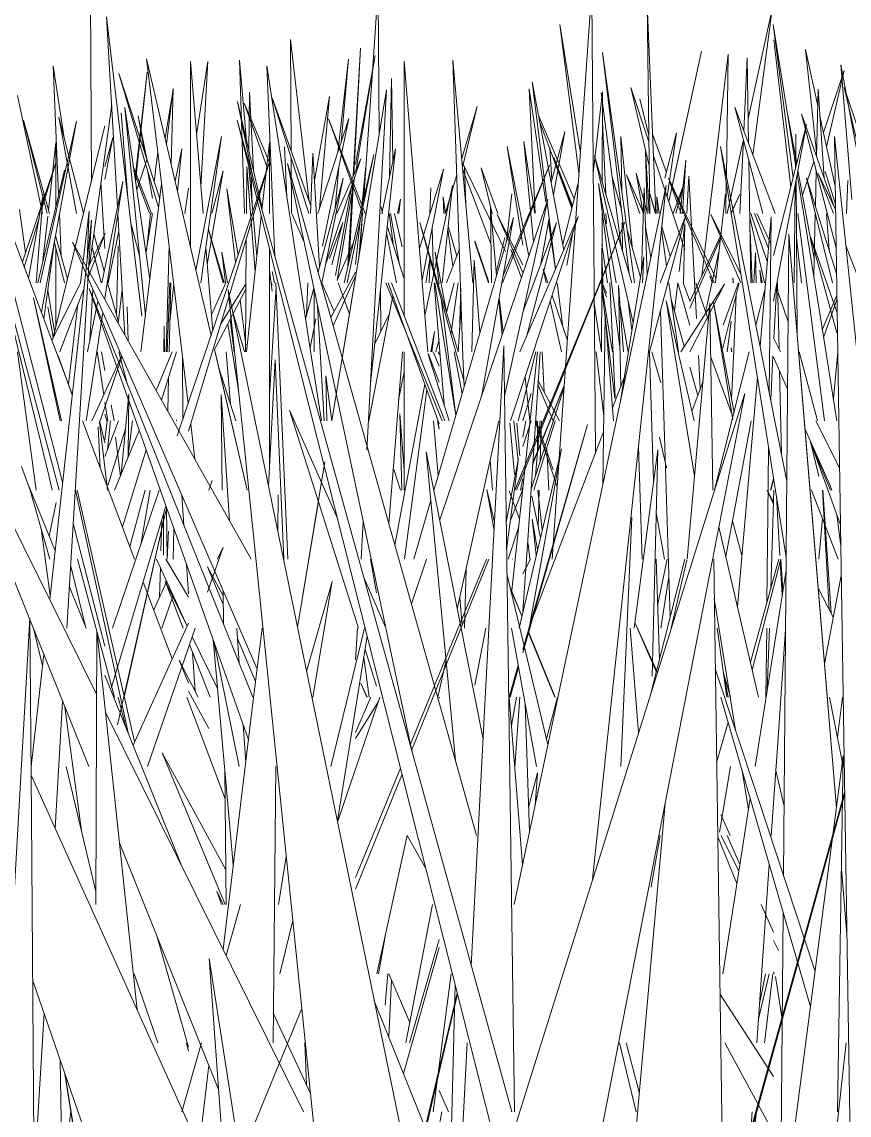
# Model space of a CAD drawing. Header units: millimetres. Extents: x -9575 to 27274, y -4387 to 11354.
# Drawn here: x -5152.01 to -5118.96, y 3071.93 to 3115.59 of the extents above; entities that cross this region are included whole.
import ezdxf

# ---------------------------------------------------------------- set-up
doc = ezdxf.new("R2010")
doc.units = ezdxf.units.MM
doc.layers.add('G-IMPT', color=8, linetype='Continuous', lineweight=9)

# ---------------------------------------------------------------- blocks, each defined once
blk = doc.blocks.new('Grass Array - 25_dwg-V16-North')
at = {"layer": 'G-IMPT'}
for p, q in [((-5149.27, 3116.683), (-5149.234, 3109.226)), ((-5126.928, 3107.931), (-5127.029, 3116.314)), ((-5126.681, 3107.931), (-5127.029, 3116.314)), ((-5147.221, 3103.834), (-5148.623, 3115.791)), ((-5148.189, 3108.19), (-5148.623, 3115.791)), ((-5141.253, 3110.426), (-5141.281, 3114.884)), ((-5140.537, 3108.422), (-5141.281, 3114.884)), ((-5138.773, 3109.441), (-5138.479, 3114.546)), ((-5138.752, 3109.489), (-5138.479, 3114.546)), ((-5138.675, 3109.908), (-5137.891, 3114.247)), ((-5138.66, 3109.7), (-5137.891, 3114.247)), ((-5128.813, 3114.365), (-5127.751, 3105.53)), ((-5128.813, 3114.365), (-5127.532, 3105.172)), ((-5123.171, 3111.238), (-5123.037, 3114.151)), ((-5122.979, 3110.734), (-5123.037, 3114.151)), ((-5146.503, 3108.524), (-5148.134, 3113.534)), ((-5146.545, 3108.179), (-5148.134, 3113.534)), ((-5147.49, 3109.357), (-5147.005, 3113.585)), ((-5147.467, 3109.196), (-5147.005, 3113.585)), ((-5130.358, 3106.477), (-5131.625, 3113.194)), ((-5130.687, 3105.714), (-5131.625, 3113.194)), ((-5131.498, 3107.931), (-5131.743, 3112.917)), ((-5131.083, 3108.387), (-5131.743, 3112.917)), ((-5129.187, 3109.547), (-5128.809, 3112.795)), ((-5128.072, 3106.629), (-5128.869, 3112.756)), ((-5128.824, 3109.197), (-5128.809, 3112.795)), ((-5120.199, 3112.905), (-5120.262, 3110.205)), ((-5120.199, 3112.905), (-5119.955, 3109.335)), ((-5119.955, 3109.335), (-5120.199, 3112.905)), ((-5142.409, 3108.153), (-5143.4, 3112.411)), ((-5142.781, 3109.382), (-5143.4, 3112.411)), ((-5143.135, 3112.346), (-5142.227, 3109.815)), ((-5143.135, 3112.346), (-5142.059, 3109.859)), ((-5140.471, 3108.238), (-5142.013, 3112.553)), ((-5140.539, 3107.931), (-5142.013, 3112.553)), ((-5140.323, 3109.254), (-5139.717, 3112.613)), ((-5140.116, 3108.143), (-5139.717, 3112.613)), ((-5149.314, 3105.876), (-5148.422, 3112.279)), ((-5147.077, 3103.849), (-5147.901, 3112.172)), ((-5146.899, 3105.299), (-5147.901, 3112.172)), ((-5122.408, 3107.931), (-5123.533, 3112.187)), ((-5121.911, 3107.931), (-5123.533, 3112.187)), ((-5150.778, 3102.927), (-5148.692, 3111.438)), ((-5149.546, 3107.951), (-5150.528, 3111.79)), ((-5149.828, 3107.931), (-5150.528, 3111.79)), ((-5140.185, 3107.931), (-5138.947, 3111.732)), ((-5139.994, 3106.634), (-5138.947, 3111.732)), ((-5128.68, 3108.707), (-5128.814, 3111.582)), ((-5145.054, 3105.66), (-5144.029, 3111.019)), ((-5144.861, 3105.172), (-5144.029, 3111.019)), ((-5130.867, 3109.178), (-5130.314, 3111.207)), ((-5130.773, 3108.68), (-5130.314, 3111.207)), ((-5130.834, 3109.299), (-5130.922, 3110.564)), ((-5123.322, 3107.931), (-5123.187, 3110.88)), ((-5141.238, 3107.96), (-5141.251, 3110.163)), ((-5139.133, 3105.172), (-5137.955, 3110.295)), ((-5139.02, 3105.172), (-5137.955, 3110.295)), ((-5151.373, 3105.172), (-5150.311, 3109.674)), ((-5143.04, 3107.931), (-5143.029, 3109.821)), ((-5142.687, 3105.602), (-5143.029, 3109.821)), ((-5136.126, 3106.545), (-5135.162, 3109.707)), ((-5136.023, 3105.284), (-5135.162, 3109.707)), ((-5132.81, 3105.172), (-5130.927, 3109.868)), ((-5132.78, 3105.459), (-5130.927, 3109.868)), ((-5122.884, 3105.172), (-5122.967, 3110.048)), ((-5139.409, 3105.268), (-5138.705, 3109.434)), ((-5138.94, 3106.011), (-5138.764, 3109.255)), ((-5128.057, 3108.078), (-5128.433, 3109.403)), ((-5127.185, 3107.931), (-5127.465, 3109.55)), ((-5127.017, 3107.931), (-5127.465, 3109.55)), ((-5124.348, 3105.172), (-5126.173, 3109.342)), ((-5124.283, 3105.353), (-5126.173, 3109.342)), ((-5125.45, 3107.931), (-5125.37, 3109.425)), ((-5125.06, 3103.75), (-5125.37, 3109.425)), ((-5119.464, 3105.528), (-5120.666, 3109.368)), ((-5120.666, 3109.368), (-5119.62, 3105.172)), ((-5120.275, 3109.637), (-5120.308, 3108.226)), ((-5139.479, 3105.463), (-5138.828, 3109.065)), ((-5138.981, 3105.833), (-5138.787, 3109.186)), ((-5126.684, 3107.931), (-5126.96, 3108.853)), ((-5126.693, 3107.931), (-5126.96, 3108.853)), ((-5123.689, 3107.931), (-5123.327, 3108.71)), ((-5123.668, 3107.931), (-5123.327, 3108.71)), ((-5147.897, 3103.084), (-5148.173, 3107.923)), ((-5141.225, 3107.931), (-5140.734, 3106.796)), ((-5128.851, 3102.413), (-5128.829, 3107.931)), ((-5120.315, 3107.931), (-5120.373, 3105.42)), ((-5119.859, 3107.931), (-5119.759, 3106.472)), ((-5119.759, 3106.472), (-5119.859, 3107.931)), ((-5147.314, 3106.245), (-5147.656, 3107.546)), ((-5131.274, 3105.924), (-5130.942, 3107.749)), ((-5130.692, 3105.703), (-5130.969, 3107.604)), ((-5125.519, 3107.529), (-5125.752, 3105.618)), ((-5125.519, 3107.529), (-5125.572, 3105.172)), ((-5127.298, 3105.401), (-5127.821, 3107.247)), ((-5126.883, 3106.18), (-5127.094, 3107.403)), ((-5125.321, 3104.417), (-5124.089, 3107.069)), ((-5122.92, 3107.262), (-5122.828, 3105.172)), ((-5151.132, 3103.726), (-5150.69, 3106.926)), ((-5148.836, 3105.172), (-5149.209, 3106.63)), ((-5143.07, 3102.413), (-5143.045, 3106.911)), ((-5133.356, 3105.198), (-5133.919, 3106.842)), ((-5133.366, 3105.172), (-5133.913, 3106.797)), ((-5125.321, 3104.153), (-5124.105, 3106.933)), ((-5119.439, 3103.97), (-5120.486, 3106.982)), ((-5119.448, 3103.172), (-5120.486, 3106.982)), ((-5122.774, 3105.172), (-5122.697, 3106.372)), ((-5122.671, 3105.172), (-5122.697, 3106.372)), ((-5141.921, 3105.172), (-5142.013, 3105.625)), ((-5139.669, 3103.791), (-5138.675, 3105.592)), ((-5139.574, 3103.455), (-5138.675, 3105.441)), ((-5150.706, 3103.22), (-5150.974, 3104.867)), ((-5149.298, 3102.862), (-5149.173, 3104.901)), ((-5148.158, 3103.545), (-5148.001, 3104.908)), ((-5146.098, 3103.621), (-5145.943, 3105.123)), ((-5144.318, 3102.512), (-5143.057, 3104.912)), ((-5144.06, 3103.538), (-5143.055, 3105.144)), ((-5140.028, 3105.164), (-5139.538, 3104.029)), ((-5138.925, 3103.914), (-5139.375, 3105.172)), ((-5134.579, 3105.172), (-5134.872, 3103.087)), ((-5134.872, 3103.087), (-5134.579, 3105.172)), ((-5134.479, 3104.94), (-5134.526, 3103.165)), ((-5130.397, 3103.397), (-5130.619, 3105.172)), ((-5128.841, 3104.902), (-5128.326, 3100.545)), ((-5128.303, 3100.59), (-5128.516, 3105.172)), ((-5125.806, 3105.172), (-5125.943, 3104.047)), ((-5124.01, 3102.558), (-5123.349, 3105.172)), ((-5123.994, 3103.476), (-5123.383, 3105.172)), ((-5121.968, 3102.945), (-5121.855, 3105.123)), ((-5121.759, 3102.534), (-5121.816, 3105.172)), ((-5138.146, 3099.654), (-5137.193, 3104.652)), ((-5132.941, 3104.562), (-5132.782, 3103.215)), ((-5125.549, 3102.622), (-5126.073, 3104.516)), ((-5123.573, 3102.461), (-5123.471, 3104.692)), ((-5120.031, 3103.293), (-5119.45, 3104.657)), ((-5119.982, 3102.986), (-5119.448, 3104.496)), ((-5150.761, 3102.996), (-5150.967, 3104.209)), ((-5134.578, 3102.413), (-5134.454, 3104.195)), ((-5128.855, 3102.413), (-5129.144, 3104.35)), ((-5127.638, 3103.284), (-5127.786, 3104.422)), ((-5137.329, 3103.938), (-5137.91, 3102.731)), ((-5148.692, 3101.668), (-5148.827, 3102.413)), ((-5147.806, 3101.142), (-5148.131, 3102.413)), ((-5137.102, 3098.668), (-5136.803, 3102.413)), ((-5135.781, 3102.348), (-5135.335, 3101.199)), ((-5135.574, 3102.413), (-5135.335, 3101.846)), ((-5131.147, 3100.807), (-5131.226, 3102.413)), ((-5128.766, 3099.848), (-5129.067, 3102.413)), ((-5124.907, 3100.945), (-5124.979, 3102.266)), ((-5123.648, 3102.413), (-5123.677, 3102.575)), ((-5123.662, 3102.413), (-5123.677, 3102.575)), ((-5123.573, 3102.461), (-5123.66, 3100.552)), ((-5122.094, 3100.497), (-5122.004, 3102.253)), ((-5120.475, 3100.615), (-5120.95, 3102.413)), ((-5119.416, 3102.413), (-5119.588, 3100.54)), ((-5145.574, 3099.73), (-5145.59, 3102.205)), ((-5136.958, 3100.477), (-5136.737, 3101.612)), ((-5125.008, 3100.665), (-5125.321, 3101.798)), ((-5121.667, 3098.342), (-5121.739, 3101.653)), ((-5130.785, 3099.654), (-5131.394, 3101.103)), ((-5130.53, 3099.654), (-5131.384, 3101.249)), ((-5125.238, 3100.025), (-5124.798, 3101.245)), ((-5120.475, 3100.615), (-5120.221, 3099.654)), ((-5148.444, 3100.303), (-5148.326, 3099.654)), ((-5148.692, 3098.24), (-5148.143, 3099.654)), ((-5148.692, 3098.894), (-5148.604, 3099.654)), ((-5148.471, 3099.654), (-5148.593, 3098.494)), ((-5136.906, 3099.932), (-5136.834, 3096.895)), ((-5136.906, 3099.932), (-5136.736, 3097.682)), ((-5132.362, 3099.654), (-5132.176, 3098.069)), ((-5131.997, 3098.627), (-5131.669, 3099.654)), ((-5130.79, 3097.704), (-5131.458, 3099.654)), ((-5131.264, 3099.297), (-5131.253, 3099.654)), ((-5148.581, 3097.08), (-5147.866, 3099.336)), ((-5132.114, 3098.261), (-5132.235, 3099.563)), ((-5130.639, 3097.061), (-5131.493, 3099.601)), ((-5131.264, 3099.297), (-5131.301, 3098.06)), ((-5148.272, 3099.007), (-5148.076, 3097.452)), ((-5120.167, 3097.446), (-5120.518, 3098.878)), ((-5137.102, 3098.668), (-5137.35, 3095.558)), ((-5130.955, 3096.895), (-5131.038, 3098.582)), ((-5132.089, 3096.895), (-5131.997, 3097.345)), ((-5131.294, 3094.989), (-5131.636, 3096.649)), ((-5131.337, 3096.895), (-5131.381, 3095.413)), ((-5120.177, 3094.136), (-5120.028, 3095.762)), ((-5123.241, 3094.276), (-5123.624, 3095.663)), ((-5131.712, 3094.136), (-5131.785, 3094.755)), ((-5131.997, 3093.546), (-5131.688, 3094.136))]:
    blk.add_line(p, q, dxfattribs=at)
blk = doc.blocks.new('Grass Array - 25_dwg-V19-North')
at = {"layer": 'G-IMPT'}
for p, q in [((-5138.773, 3109.441), (-5138.479, 3114.546)), ((-5138.752, 3109.489), (-5138.479, 3114.546)), ((-5138.952, 3106.328), (-5138.86, 3107.931)), ((-5138.918, 3106.406), (-5138.836, 3107.931)), ((-5133.356, 3105.198), (-5133.919, 3106.842)), ((-5133.366, 3105.172), (-5133.913, 3106.797))]:
    blk.add_line(p, q, dxfattribs=at)
blk = doc.blocks.new('Grass Array - Grass Array-440235-North')
for name in ['Grass Array - 25_dwg-V16-North', 'Grass Array - 25_dwg-V19-North']:
    blk.add_blockref(name, (0, 0))
blk = doc.blocks.new('Grass Array - 25_dwg-V21-North')
at = {"layer": 'G-IMPT'}
for p, q in [((-5139.386, 3110.386), (-5138.966, 3114.101)), ((-5139.259, 3110.774), (-5138.966, 3114.101)), ((-5126.169, 3108.417), (-5124.856, 3114.423)), ((-5126.167, 3108.411), (-5124.856, 3114.423)), ((-5123.797, 3114.294), (-5124.843, 3105.446)), ((-5124.843, 3105.446), (-5123.797, 3114.294)), ((-5123.797, 3114.294), (-5123.866, 3109.446)), ((-5144.586, 3114.01), (-5145.029, 3111.082)), ((-5144.858, 3109.007), (-5144.586, 3114.01)), ((-5119.985, 3111.178), (-5119.158, 3113.654)), ((-5119.861, 3110.603), (-5119.158, 3113.654)), ((-5119.289, 3113.874), (-5118.856, 3108.493)), ((-5119.289, 3113.874), (-5118.344, 3108.829)), ((-5118.344, 3108.829), (-5119.289, 3113.874)), ((-5137.322, 3109.412), (-5137.239, 3113.324)), ((-5137.188, 3110.048), (-5137.239, 3113.324)), ((-5142.922, 3112.781), (-5142.945, 3110.456)), ((-5142.922, 3112.781), (-5142.761, 3109.666)), ((-5152.182, 3112.656), (-5151.182, 3107.931)), ((-5126.966, 3111.052), (-5127.322, 3112.52)), ((-5148.048, 3111.951), (-5147.777, 3108.577)), ((-5134.439, 3110.139), (-5133.82, 3112.205)), ((-5134.408, 3109.794), (-5133.82, 3112.205)), ((-5147.019, 3110.108), (-5147.359, 3111.84)), ((-5147.112, 3110.394), (-5147.359, 3111.84)), ((-5129.944, 3108.517), (-5131.372, 3111.849)), ((-5130.038, 3108.145), (-5131.328, 3111.62)), ((-5126.262, 3109.569), (-5126.813, 3111.103)), ((-5126.32, 3109.342), (-5125.857, 3111.155)), ((-5126.232, 3108.606), (-5125.857, 3111.155)), ((-5148.692, 3109.813), (-5148.375, 3110.97)), ((-5148.692, 3109.291), (-5148.375, 3110.97)), ((-5131.953, 3110.812), (-5131.568, 3106.812)), ((-5131.953, 3110.812), (-5131.523, 3107.931)), ((-5146.722, 3109.196), (-5146.583, 3110.408)), ((-5130.019, 3108.219), (-5130.755, 3110.168)), ((-5130.012, 3108.248), (-5130.755, 3110.168)), ((-5127.095, 3110.455), (-5127.023, 3107.95)), ((-5127.095, 3110.455), (-5126.953, 3107.931)), ((-5146.796, 3108.548), (-5146.988, 3109.672)), ((-5139.49, 3108.147), (-5139.345, 3109.794)), ((-5138.434, 3108.212), (-5138.265, 3109.824)), ((-5132.693, 3106.418), (-5134.425, 3109.986)), ((-5133.269, 3106.725), (-5134.399, 3109.689)), ((-5133.219, 3107.931), (-5133.658, 3109.756)), ((-5132.992, 3107.931), (-5133.658, 3109.756)), ((-5125.712, 3107.931), (-5125.482, 3110.066)), ((-5125.615, 3107.931), (-5125.482, 3110.066)), ((-5120.823, 3108.674), (-5120.374, 3110.017)), ((-5144.604, 3105.905), (-5143.964, 3109.644)), ((-5144.418, 3107.931), (-5143.964, 3109.644)), ((-5135.101, 3107.931), (-5134.634, 3109.488)), ((-5127.324, 3107.931), (-5127.86, 3109.475)), ((-5127.195, 3107.988), (-5127.86, 3109.475)), ((-5145.351, 3108.95), (-5145.506, 3107.931)), ((-5143.827, 3108.916), (-5143.469, 3105.98)), ((-5143.827, 3108.916), (-5143.371, 3106.269)), ((-5143.371, 3106.269), (-5143.827, 3108.916)), ((-5125.673, 3107.931), (-5126.14, 3109.232)), ((-5125.994, 3107.931), (-5125.549, 3109.15)), ((-5125.89, 3107.931), (-5125.549, 3109.15)), ((-5123.869, 3109.189), (-5123.887, 3107.931)), ((-5136.889, 3108.514), (-5137.004, 3107.931)), ((-5136.889, 3108.514), (-5136.944, 3107.931)), ((-5151.868, 3106.37), (-5152.101, 3108.1)), ((-5147.036, 3106.448), (-5146.866, 3107.931)), ((-5138.551, 3106.177), (-5138.397, 3107.931)), ((-5128.659, 3107.544), (-5128.686, 3107.931)), ((-5122.184, 3106.541), (-5122.747, 3107.931)), ((-5122.09, 3106.729), (-5122.648, 3107.931)), ((-5119.143, 3107.931), (-5119.147, 3107.941)), ((-5119.142, 3107.931), (-5119.147, 3107.941)), ((-5138.675, 3105.901), (-5138.48, 3107.771)), ((-5148.163, 3106.647), (-5148.223, 3103.875)), ((-5148.223, 3103.875), (-5148.163, 3106.647)), ((-5128.619, 3105.172), (-5128.834, 3106.696)), ((-5132.055, 3105.367), (-5132.471, 3106.506)), ((-5128.796, 3105.172), (-5128.835, 3106.396)), ((-5142.013, 3104.838), (-5142.12, 3105.667)), ((-5122.476, 3105.172), (-5122.53, 3105.67)), ((-5122.436, 3105.172), (-5122.53, 3105.67)), ((-5144.438, 3103.886), (-5143.862, 3105.172)), ((-5142.033, 3105.172), (-5142.013, 3105.056)), ((-5128.659, 3104.616), (-5128.869, 3105.172)), ((-5128.659, 3104.753), (-5128.821, 3105.172)), ((-5143.286, 3104.476), (-5143.069, 3102.698)), ((-5131.412, 3098.441), (-5131.41, 3099.644))]:
    blk.add_line(p, q, dxfattribs=at)
blk = doc.blocks.new('Grass Array - 25_dwg-V23-North')
at = {"layer": 'G-IMPT'}
for p in [(-5126.048, 3108.974), (-5126.046, 3108.968)]:
    blk.add_line(p, (-5124.856, 3114.423), dxfattribs=at)
blk = doc.blocks.new('Grass Array - Grass Array-V24-North')
for name in ['Grass Array - 25_dwg-V21-North', 'Grass Array - 25_dwg-V23-North']:
    blk.add_blockref(name, (0, 0))
blk = doc.blocks.new('Grass Array - 25_dwg-V30-North')
at = {"layer": 'G-IMPT'}
for p, q in [((-5128.919, 3105.172), (-5128.659, 3105.805)), ((-5128.902, 3105.172), (-5128.659, 3105.773)), ((-5131.185, 3099.654), (-5130.306, 3101.794)), ((-5131.129, 3099.654), (-5130.297, 3101.716))]:
    blk.add_line(p, q, dxfattribs=at)
blk = doc.blocks.new('Grass Array - 25_dwg-V34-North')
at = {"layer": 'G-IMPT'}
for p, q in [((-5128.919, 3105.172), (-5128.659, 3105.805)), ((-5128.902, 3105.172), (-5128.659, 3105.773)), ((-5136.737, 3103.378), (-5137.469, 3105.172)), ((-5136.737, 3103.383), (-5137.468, 3105.172)), ((-5131.185, 3099.654), (-5130.306, 3101.794)), ((-5131.129, 3099.654), (-5130.297, 3101.716)), ((-5131.604, 3097.907), (-5130.342, 3101.06)), ((-5131.599, 3097.981), (-5130.341, 3101.072)), ((-5136.88, 3096.895), (-5137.146, 3097.713)), ((-5136.878, 3096.895), (-5137.146, 3097.713)), ((-5132.319, 3096.895), (-5131.997, 3097.678)), ((-5132.126, 3097.185), (-5131.997, 3097.504)), ((-5132.041, 3096.895), (-5131.997, 3097.004))]:
    blk.add_line(p, q, dxfattribs=at)
blk = doc.blocks.new('Grass Array - 25_dwg-V37-North')
at = {"layer": 'G-IMPT'}
for p, q in [((-5128.919, 3105.172), (-5128.659, 3105.805)), ((-5128.902, 3105.172), (-5128.659, 3105.773)), ((-5136.737, 3103.378), (-5137.469, 3105.172)), ((-5136.737, 3103.383), (-5137.468, 3105.172)), ((-5131.185, 3099.654), (-5130.306, 3101.794)), ((-5131.129, 3099.654), (-5130.297, 3101.716)), ((-5131.604, 3097.907), (-5130.342, 3101.06)), ((-5131.599, 3097.981), (-5130.341, 3101.072)), ((-5136.88, 3096.895), (-5137.146, 3097.713)), ((-5136.878, 3096.895), (-5137.146, 3097.713)), ((-5132.319, 3096.895), (-5131.997, 3097.678)), ((-5132.126, 3097.185), (-5131.997, 3097.504)), ((-5122.108, 3096.895), (-5121.983, 3097.355)), ((-5122.09, 3096.895), (-5121.983, 3097.299)), ((-5132.041, 3096.895), (-5131.997, 3097.004))]:
    blk.add_line(p, q, dxfattribs=at)
blk = doc.blocks.new('Grass Array - Grass Array-440908-North')
for name in ['Grass Array - 25_dwg-V34-North', 'Grass Array - 25_dwg-V37-North', 'Grass Array - 25_dwg-V37-North', 'Grass Array - 25_dwg-V30-North']:
    blk.add_blockref(name, (0, 0))
blk = doc.blocks.new('Grass Array - 25_dwg-V46-North')
at = {"layer": 'G-IMPT'}
for p, q in [((-5138.352, 3108.566), (-5137.778, 3116.865)), ((-5137.73, 3111.134), (-5137.778, 3116.865)), ((-5122.996, 3111.721), (-5122.033, 3116.099)), ((-5122.801, 3110.268), (-5122.033, 3116.099)), ((-5130.523, 3115.485), (-5129.754, 3109.556)), ((-5130.523, 3115.485), (-5129.698, 3110.36)), ((-5121.294, 3108.992), (-5121.963, 3114.87)), ((-5120.258, 3110.389), (-5120.701, 3114.484)), ((-5120.215, 3112.238), (-5120.701, 3114.484)), ((-5143.031, 3110.826), (-5143.32, 3114.054)), ((-5143.111, 3107.931), (-5143.32, 3114.054)), ((-5150.54, 3108.703), (-5150.759, 3113.837)), ((-5150.317, 3110.965), (-5150.759, 3113.837)), ((-5145.27, 3114.024), (-5144.77, 3107.931)), ((-5145.27, 3114.024), (-5145.268, 3106.576)), ((-5145.971, 3112.881), (-5146.291, 3110.948)), ((-5146.291, 3110.948), (-5145.971, 3112.881)), ((-5126.951, 3109.845), (-5127.687, 3112.967)), ((-5126.963, 3110.795), (-5127.687, 3112.967)), ((-5121.056, 3109.939), (-5121.41, 3111.865)), ((-5150.909, 3107.931), (-5151.943, 3111.662)), ((-5151.001, 3107.931), (-5151.943, 3111.662)), ((-5119.519, 3109.025), (-5120.126, 3111.826)), ((-5128.046, 3108.861), (-5128.08, 3111.006)), ((-5127.61, 3106.502), (-5128.08, 3111.006)), ((-5150.653, 3110.767), (-5150.948, 3108.071)), ((-5150.653, 3110.767), (-5150.652, 3108.227)), ((-5132.628, 3110.619), (-5131.997, 3106.67)), ((-5132.628, 3110.619), (-5131.761, 3106.239)), ((-5123.83, 3107.931), (-5123.189, 3110.845)), ((-5147.42, 3108.877), (-5147.004, 3110.126)), ((-5145.89, 3109.232), (-5145.619, 3110.517)), ((-5145.797, 3108.834), (-5145.619, 3110.517)), ((-5125.527, 3106.492), (-5126.777, 3110.238)), ((-5151.991, 3106.002), (-5150.658, 3109.96)), ((-5151.207, 3108.136), (-5150.658, 3109.96)), ((-5146.831, 3107.931), (-5147.558, 3109.822)), ((-5142.619, 3106.228), (-5142.937, 3109.777)), ((-5146.913, 3107.931), (-5147.531, 3109.633)), ((-5142.845, 3109.414), (-5142.803, 3108.286)), ((-5120.357, 3106.141), (-5121.006, 3109.667)), ((-5119.508, 3108.31), (-5119.916, 3109.615)), ((-5119.011, 3109.262), (-5119.072, 3107.931)), ((-5119.011, 3109.262), (-5119.06, 3107.931)), ((-5119.06, 3107.931), (-5119.011, 3109.262)), ((-5148.85, 3109.204), (-5148.692, 3106.538)), ((-5134.805, 3109.059), (-5135.905, 3103.851)), ((-5135.711, 3107.931), (-5135.674, 3108.969)), ((-5134.805, 3109.059), (-5135.216, 3105.172)), ((-5130.4, 3106.704), (-5129.781, 3109.164)), ((-5135.153, 3107.931), (-5135.174, 3108.6)), ((-5135.08, 3107.931), (-5135.174, 3108.6)), ((-5132.433, 3108.717), (-5132.649, 3106.81)), ((-5146.79, 3107.931), (-5147.052, 3106.351)), ((-5147.052, 3106.351), (-5146.79, 3107.931)), ((-5138.494, 3106.519), (-5138.396, 3107.931)), ((-5137.183, 3106.721), (-5137.34, 3107.931)), ((-5136.942, 3105.966), (-5137.286, 3107.931)), ((-5136.82, 3106.606), (-5137.126, 3107.931)), ((-5122.229, 3106.023), (-5122.886, 3107.931)), ((-5151.912, 3105.792), (-5151.334, 3107.715)), ((-5150.974, 3107.826), (-5151.168, 3106.055)), ((-5150.434, 3106.217), (-5150.506, 3107.919)), ((-5139.722, 3106.143), (-5139.181, 3107.581)), ((-5139.629, 3105.882), (-5139.181, 3107.581)), ((-5131.997, 3105.891), (-5133.019, 3107.898)), ((-5131.997, 3105.578), (-5133.019, 3107.898)), ((-5128.008, 3106.408), (-5128.026, 3107.581)), ((-5122.339, 3105.172), (-5122.929, 3107.785)), ((-5150.189, 3105.331), (-5150.666, 3107.055)), ((-5148.72, 3105.639), (-5149.139, 3107.128)), ((-5148.557, 3105.172), (-5148.134, 3107.231)), ((-5143.97, 3105.172), (-5144.56, 3107.287)), ((-5143.929, 3105.172), (-5144.558, 3107.298)), ((-5135.562, 3105.472), (-5135.622, 3107.341)), ((-5134.788, 3105.836), (-5134.992, 3107.296)), ((-5134.636, 3106.236), (-5134.977, 3107.438)), ((-5130.244, 3105.877), (-5130.014, 3107.108)), ((-5150.305, 3105.172), (-5150.71, 3106.779)), ((-5139.409, 3105.27), (-5138.77, 3106.75)), ((-5120.859, 3105.172), (-5121.063, 3106.964)), ((-5150.651, 3106.546), (-5150.65, 3103.449)), ((-5144.66, 3106.586), (-5144.386, 3103.256)), ((-5144.027, 3106.392), (-5143.873, 3105.172)), ((-5144.027, 3106.392), (-5143.796, 3105.172)), ((-5135.865, 3105.172), (-5135.697, 3106.212)), ((-5135.744, 3105.172), (-5135.697, 3106.212)), ((-5134.532, 3106.507), (-5135.04, 3105.172)), ((-5124.695, 3103.998), (-5124.163, 3106.417)), ((-5124.421, 3105.172), (-5124.519, 3105.44)), ((-5124.433, 3105.172), (-5124.519, 3105.44)), ((-5123.576, 3105.172), (-5123.61, 3105.37)), ((-5123.59, 3105.172), (-5123.61, 3105.37)), ((-5148.15, 3103.615), (-5148.588, 3105.172)), ((-5137.665, 3103.228), (-5137.679, 3104.926)), ((-5134.733, 3105.172), (-5135.044, 3104)), ((-5128.84, 3105.03), (-5128.587, 3103.455)), ((-5124.582, 3103.659), (-5125.087, 3105.172)), ((-5121.397, 3103.608), (-5121.878, 3105.004)), ((-5143.689, 3103.709), (-5143.526, 3102.413)), ((-5143.112, 3102.413), (-5143.565, 3103.944)), ((-5123.676, 3103.636), (-5123.837, 3102.413)), ((-5143.782, 3103.532), (-5143.346, 3100.784)), ((-5128.42, 3102.413), (-5128.587, 3103.455)), ((-5135.335, 3102.906), (-5135.466, 3102.413)), ((-5148.967, 3102.191), (-5149.001, 3102.413)), ((-5143.846, 3102.413), (-5143.675, 3100.317)), ((-5135.335, 3102.298), (-5135.369, 3102.413)), ((-5132.052, 3100.146), (-5131.481, 3102.413)), ((-5148.967, 3102.191), (-5148.737, 3100.698)), ((-5143.464, 3099.654), (-5144.163, 3101.85)), ((-5132.001, 3099.654), (-5131.657, 3100.753)), ((-5148.692, 3100.402), (-5148.577, 3099.654)), ((-5132.052, 3100.146), (-5132.176, 3099.654)), ((-5148.912, 3099.654), (-5148.692, 3098.781)), ((-5148.616, 3099.654), (-5148.692, 3099.928)), ((-5131.997, 3099.003), (-5131.87, 3099.654)), ((-5131.496, 3097.462), (-5131.307, 3099.654))]:
    blk.add_line(p, q, dxfattribs=at)
blk = doc.blocks.new('Grass Array - Grass Array-V47-North')
blk.add_blockref('Grass Array - 25_dwg-V46-North', (0, 0))
blk = doc.blocks.new('Grass Array - 25_dwg-V51-North')
at = {"layer": 'G-IMPT'}
for p, q in [((-5130.091, 3104.683), (-5129.248, 3116.865)), ((-5129.094, 3098.378), (-5129.248, 3116.865)), ((-5121.993, 3115.485), (-5121.199, 3109.368)), ((-5121.993, 3115.485), (-5121.083, 3109.831)), ((-5147.033, 3114.119), (-5145.365, 3100.35)), ((-5147.033, 3114.119), (-5144.448, 3103.071)), ((-5144.448, 3103.071), (-5147.033, 3114.119)), ((-5133.994, 3105.172), (-5134.79, 3114.054)), ((-5134.387, 3102.24), (-5134.79, 3114.054)), ((-5141.904, 3106.217), (-5142.229, 3113.837)), ((-5140.437, 3102.191), (-5142.229, 3113.837)), ((-5136.74, 3114.024), (-5135.787, 3102.413)), ((-5136.74, 3114.024), (-5136.738, 3103.866)), ((-5146.235, 3110.708), (-5145.961, 3112.934)), ((-5146.043, 3109.888), (-5145.961, 3112.934)), ((-5139.631, 3099.654), (-5137.441, 3112.881)), ((-5137.441, 3112.881), (-5139.174, 3102.413)), ((-5137.441, 3112.881), (-5138.222, 3098.481)), ((-5117.32, 3105.172), (-5119.157, 3112.967)), ((-5115.353, 3101.565), (-5119.157, 3112.967)), ((-5119.48, 3106.569), (-5120.866, 3111.915)), ((-5119.562, 3108.22), (-5120.866, 3111.915)), ((-5151.282, 3105.172), (-5149.822, 3111.621)), ((-5151.232, 3103.993), (-5149.822, 3111.621)), ((-5132.442, 3072.065), (-5143.412, 3111.662)), ((-5140.527, 3100.228), (-5143.412, 3111.662)), ((-5138.383, 3107.931), (-5139.758, 3111.72)), ((-5138.301, 3107.931), (-5139.758, 3111.72)), ((-5121.983, 3104.44), (-5120.665, 3111.492)), ((-5121.983, 3106.257), (-5120.665, 3111.492)), ((-5121.106, 3109.739), (-5121.093, 3111.1)), ((-5121.084, 3109.827), (-5121.093, 3111.1)), ((-5119.373, 3099.735), (-5119.55, 3111.006)), ((-5112.979, 3048.02), (-5119.55, 3111.006)), ((-5142.123, 3110.767), (-5142.418, 3108.071)), ((-5142.123, 3110.767), (-5142.122, 3107.931)), ((-5141.422, 3108.593), (-5141.514, 3110.596)), ((-5124.098, 3110.619), (-5121.476, 3094.209)), ((-5124.098, 3110.619), (-5121.859, 3099.309)), ((-5140.388, 3110.346), (-5140.483, 3107.931)), ((-5140.388, 3110.346), (-5140.118, 3105.806)), ((-5139.871, 3105.932), (-5138.474, 3110.126)), ((-5139.43, 3107.931), (-5138.474, 3110.126)), ((-5138.077, 3101.144), (-5137.089, 3110.517)), ((-5137.633, 3107.931), (-5137.089, 3110.517)), ((-5127.646, 3105.172), (-5129.129, 3110.241)), ((-5127.591, 3103.577), (-5129.129, 3110.241)), ((-5145.801, 3099.055), (-5142.128, 3109.96)), ((-5145.351, 3099.243), (-5142.128, 3109.96)), ((-5136.416, 3086.409), (-5141.398, 3109.929)), ((-5138.335, 3099.056), (-5141.398, 3109.929)), ((-5134.33, 3109.821), (-5134.273, 3108.286)), ((-5140.176, 3105.59), (-5139.169, 3109.345)), ((-5140.027, 3105.172), (-5139.169, 3109.345)), ((-5121.035, 3103.095), (-5121.08, 3109.271)), ((-5121.033, 3109.521), (-5120.057, 3103.455)), ((-5119.582, 3107.931), (-5120.197, 3109.536)), ((-5119.504, 3108.101), (-5120.197, 3109.536)), ((-5148.817, 3105.172), (-5147.975, 3109.217)), ((-5148.692, 3104.548), (-5147.975, 3109.217)), ((-5147.253, 3102.413), (-5146.428, 3109.13)), ((-5126.275, 3109.059), (-5129.207, 3081.352)), ((-5128.274, 3105.172), (-5128.967, 3109.134)), ((-5128.118, 3102.614), (-5128.967, 3109.134)), ((-5126.275, 3109.059), (-5128.544, 3098.314)), ((-5127.26, 3105.634), (-5127.144, 3108.969)), ((-5127.032, 3105.472), (-5127.144, 3108.969)), ((-5121.15, 3105.172), (-5121.112, 3109.098)), ((-5151.164, 3108.696), (-5151.744, 3105.346)), ((-5151.744, 3105.346), (-5151.164, 3108.696)), ((-5151.164, 3108.696), (-5151.435, 3105.172)), ((-5135.316, 3095.709), (-5131, 3108.493)), ((-5132.733, 3100.652), (-5131, 3108.493)), ((-5126.623, 3107.931), (-5126.644, 3108.6)), ((-5126.55, 3107.931), (-5126.644, 3108.6)), ((-5123.903, 3108.717), (-5124.304, 3105.172)), ((-5150.524, 3096.895), (-5153.57, 3108.305)), ((-5150.937, 3097.473), (-5153.57, 3108.305)), ((-5149.997, 3100.723), (-5152.72, 3107.931)), ((-5149.666, 3105.172), (-5149.324, 3108.028)), ((-5149.405, 3106.105), (-5149.324, 3108.028)), ((-5137.599, 3107.931), (-5137.653, 3108.198)), ((-5133.043, 3105.462), (-5133.291, 3108.202)), ((-5133.246, 3105.172), (-5133.291, 3108.202)), ((-5121.013, 3107.931), (-5119.94, 3099.654)), ((-5150.898, 3092.529), (-5149.233, 3107.669)), ((-5149.855, 3097.269), (-5149.233, 3107.669)), ((-5142.444, 3107.826), (-5143.035, 3102.413)), ((-5134.582, 3102.413), (-5136.11, 3107.576)), ((-5134.354, 3101.273), (-5136.11, 3107.576)), ((-5135.436, 3097.28), (-5132.366, 3107.775)), ((-5133.631, 3100.702), (-5132.366, 3107.775)), ((-5132.488, 3099.654), (-5129.779, 3107.817)), ((-5132.319, 3096.895), (-5127.925, 3107.592)), ((-5132.126, 3097.185), (-5127.925, 3107.592)), ((-5132.113, 3102.413), (-5129.779, 3107.817)), ((-5131.986, 3104.032), (-5130.651, 3107.581)), ((-5131.856, 3103.007), (-5130.651, 3107.581)), ((-5125.487, 3107.862), (-5126.936, 3102.413)), ((-5125.487, 3107.862), (-5126.51, 3105.172)), ((-5123.285, 3105.534), (-5124.489, 3107.898)), ((-5123.288, 3105.172), (-5124.489, 3107.898)), ((-5122.52, 3102.646), (-5122.076, 3107.8)), ((-5122.152, 3100.789), (-5122.076, 3107.8)), ((-5149.372, 3105.349), (-5148.682, 3107.149)), ((-5149.344, 3105.815), (-5148.682, 3107.149)), ((-5137.038, 3105.172), (-5137.443, 3107.163)), ((-5136.738, 3105.323), (-5137.413, 3107.444)), ((-5126.257, 3105.836), (-5126.462, 3107.296)), ((-5126.105, 3106.236), (-5126.446, 3107.438)), ((-5121.368, 3107.107), (-5121.582, 3081.502)), ((-5121.368, 3107.107), (-5120.5, 3096.639)), ((-5119.467, 3084.188), (-5121.368, 3107.107)), ((-5145.365, 3096.1), (-5149.993, 3106.796)), ((-5142.845, 3094.136), (-5149.993, 3106.796)), ((-5146.243, 3102.413), (-5146.129, 3106.66)), ((-5132.71, 3106.985), (-5133.055, 3105.592)), ((-5117.538, 3102.59), (-5119.097, 3106.663)), ((-5142.121, 3106.546), (-5142.117, 3097.826)), ((-5135.497, 3106.392), (-5135.335, 3105.11)), ((-5135.497, 3106.392), (-5135.032, 3103.933)), ((-5128.093, 3100.451), (-5127.167, 3106.212)), ((-5127.214, 3105.172), (-5127.167, 3106.212)), ((-5134.035, 3102.413), (-5133.939, 3106.069)), ((-5133.708, 3103.189), (-5133.939, 3106.069)), ((-5131.19, 3105.724), (-5131.066, 3105.172)), ((-5131.19, 3105.724), (-5131.002, 3105.172)), ((-5131.002, 3105.172), (-5131.19, 3105.724)), ((-5150.383, 3097.215), (-5152.437, 3105.172)), ((-5150.807, 3102.868), (-5149.663, 3105.172)), ((-5150.498, 3102.413), (-5149.535, 3104.923)), ((-5142.955, 3086.922), (-5149.328, 3104.94)), ((-5145.356, 3095.03), (-5149.328, 3104.94)), ((-5146.201, 3102.413), (-5146.098, 3105.172)), ((-5146.127, 3102.413), (-5146.061, 3105.172)), ((-5142.721, 3094.69), (-5143.767, 3104.896)), ((-5135.077, 3062.624), (-5143.767, 3104.896)), ((-5142.119, 3100.666), (-5141.853, 3105.026)), ((-5141.389, 3094.136), (-5141.859, 3105.172)), ((-5140.674, 3103.732), (-5140.345, 3104.959)), ((-5140.592, 3105.172), (-5140.644, 3103.845)), ((-5140.329, 3102.413), (-5140.327, 3104.872)), ((-5135.218, 3099.654), (-5137.469, 3105.172)), ((-5135.215, 3099.654), (-5137.468, 3105.172)), ((-5135.335, 3099.534), (-5137.381, 3105.172)), ((-5135.455, 3100.532), (-5137.24, 3105.172)), ((-5135.542, 3105.172), (-5135.145, 3100.317)), ((-5135.512, 3105.172), (-5134.695, 3100.025)), ((-5127.969, 3102.413), (-5128.172, 3105.069)), ((-5128.083, 3101.036), (-5128.172, 3105.069)), ((-5125.779, 3102.413), (-5126.165, 3105.172)), ((-5125.321, 3103.472), (-5125.804, 3105.172)), ((-5125.684, 3102.413), (-5123.941, 3105.116)), ((-5125.321, 3104.455), (-5125.586, 3105.172)), ((-5125.331, 3102.413), (-5123.941, 3105.116)), ((-5122.684, 3103.475), (-5122.326, 3104.895)), ((-5149.339, 3085.859), (-5156.819, 3104.471)), ((-5151.933, 3094.615), (-5156.819, 3104.471)), ((-5150.474, 3099.654), (-5151.549, 3104.576)), ((-5150.426, 3099.654), (-5151.549, 3104.576)), ((-5149.391, 3102.413), (-5148.971, 3104.433)), ((-5135.263, 3104.534), (-5134.676, 3099.877)), ((-5132.827, 3103.08), (-5132.954, 3104.484)), ((-5130.901, 3104.437), (-5130.445, 3102.413)), ((-5130.827, 3104.659), (-5130.217, 3102.87)), ((-5130.217, 3102.87), (-5130.827, 3104.659)), ((-5130.091, 3104.683), (-5130.822, 3094.136)), ((-5125.152, 3099.654), (-5126.271, 3104.448)), ((-5125.139, 3097.45), (-5126.271, 3104.448)), ((-5150.15, 3101.127), (-5149.768, 3104.316)), ((-5147.801, 3104.21), (-5147.76, 3102.842)), ((-5139.938, 3099.654), (-5140.197, 3104.257)), ((-5127.791, 3102.413), (-5128.108, 3104.224)), ((-5126.3, 3097.781), (-5126.5, 3104.055)), ((-5125.436, 3094.136), (-5124.52, 3104.353)), ((-5124.411, 3096.895), (-5124.52, 3104.353)), ((-5124.379, 3104.402), (-5123.6, 3099.694)), ((-5124.379, 3104.402), (-5123.552, 3099.973)), ((-5123.552, 3099.973), (-5124.379, 3104.402)), ((-5149.443, 3099.654), (-5148.778, 3103.987)), ((-5140.495, 3102.57), (-5140.27, 3103.738)), ((-5128.711, 3103.907), (-5128.803, 3097.086)), ((-5128.803, 3097.086), (-5128.711, 3103.907)), ((-5128.711, 3103.907), (-5128.37, 3099.654)), ((-5146.333, 3102.413), (-5146.33, 3103.443)), ((-5146.317, 3102.413), (-5146.33, 3103.443)), ((-5135.671, 3102.413), (-5135.52, 3103.231)), ((-5135.628, 3102.413), (-5135.52, 3103.231)), ((-5119.446, 3099.654), (-5120.057, 3103.455)), ((-5121.697, 3102.413), (-5121.983, 3102.975)), ((-5151.445, 3096.895), (-5152.182, 3102.413)), ((-5150, 3100.695), (-5150.561, 3102.249)), ((-5146.651, 3100.876), (-5146.011, 3102.413)), ((-5146.433, 3100.49), (-5145.839, 3102.413)), ((-5143.004, 3096.895), (-5144.315, 3102.502)), ((-5143.004, 3096.895), (-5144.294, 3102.413)), ((-5136.737, 3102.413), (-5136.737, 3102.349)), ((-5136.736, 3096.895), (-5136.737, 3102.349)), ((-5134.934, 3099.654), (-5135.778, 3102.307)), ((-5134.744, 3102.413), (-5134.426, 3100.731)), ((-5133.273, 3092.889), (-5132.761, 3102.659)), ((-5132.334, 3072.065), (-5132.761, 3102.659)), ((-5132.445, 3092.768), (-5131.407, 3102.413)), ((-5131.802, 3094.896), (-5131.308, 3102.413)), ((-5126.77, 3097.278), (-5126.935, 3102.413)), ((-5126.478, 3101.181), (-5126.839, 3102.413)), ((-5123.522, 3100.146), (-5122.951, 3102.413)), ((-5149.217, 3099.654), (-5148.025, 3102.247)), ((-5148.887, 3099.654), (-5148.013, 3102.22)), ((-5142.157, 3097.066), (-5141.892, 3102.093)), ((-5141.547, 3094.136), (-5141.892, 3102.093)), ((-5140.437, 3102.191), (-5140.046, 3099.654)), ((-5134.387, 3102.24), (-5134.345, 3101.01)), ((-5123.634, 3099.9), (-5124.489, 3102.207)), ((-5121.42, 3100.927), (-5121.983, 3102.207)), ((-5146.183, 3100.049), (-5146.151, 3101.403)), ((-5139.821, 3099.654), (-5139.872, 3101.454)), ((-5139.63, 3099.659), (-5139.872, 3101.454)), ((-5131.909, 3101.398), (-5131.712, 3099.654)), ((-5127.937, 3101.421), (-5128.411, 3100.174)), ((-5123.417, 3092.226), (-5122.626, 3101.409)), ((-5137.106, 3094.691), (-5135.911, 3101.121)), ((-5131.668, 3096.934), (-5130.347, 3100.987)), ((-5131.604, 3097.907), (-5130.342, 3101.06)), ((-5131.599, 3097.981), (-5130.341, 3101.072)), ((-5148.039, 3097.541), (-5147.733, 3100.717)), ((-5147.758, 3098.3), (-5147.733, 3100.717)), ((-5143.709, 3095.666), (-5144.045, 3100.704)), ((-5144.009, 3096.895), (-5144.045, 3100.704)), ((-5136.721, 3094.136), (-5135.828, 3100.893)), ((-5135.455, 3100.532), (-5135.118, 3099.654)), ((-5128.659, 3083.101), (-5123.127, 3100.753)), ((-5124.992, 3091.162), (-5123.127, 3100.753)), ((-5138.568, 3091.377), (-5141.315, 3100.085)), ((-5139.399, 3095.761), (-5141.315, 3100.085)), ((-5140.527, 3100.228), (-5132.839, 3069.766)), ((-5123.522, 3100.146), (-5124.341, 3096.895)), ((-5149.593, 3099.654), (-5147.509, 3094.136)), ((-5147.772, 3098.183), (-5147.592, 3099.654)), ((-5145.832, 3099.654), (-5145.83, 3099.703)), ((-5145.827, 3099.654), (-5145.83, 3099.703)), ((-5135.56, 3099.654), (-5135.381, 3097.469)), ((-5135.335, 3099.326), (-5135.399, 3099.654)), ((-5135.335, 3099.344), (-5135.395, 3099.654)), ((-5133.405, 3097.612), (-5132.954, 3099.654)), ((-5131.56, 3096.895), (-5130.707, 3099.654)), ((-5123.889, 3094.247), (-5122.878, 3099.654)), ((-5119.342, 3097.786), (-5120.293, 3099.654)), ((-5119.373, 3099.735), (-5118.592, 3049.993)), ((-5148.966, 3099.421), (-5148.883, 3097.773)), ((-5148.905, 3099.6), (-5148.586, 3096.895)), ((-5148.586, 3096.895), (-5148.905, 3099.6)), ((-5148.308, 3096.895), (-5147.321, 3099.266)), ((-5145.266, 3099.528), (-5145.095, 3098.121)), ((-5132.324, 3097.514), (-5132.511, 3099.583)), ((-5131.997, 3090.527), (-5129.409, 3099.511)), ((-5131.997, 3090.388), (-5129.409, 3099.511)), ((-5128.774, 3099.219), (-5129.464, 3097.405)), ((-5121.45, 3097.245), (-5121.859, 3099.309)), ((-5119.722, 3097.07), (-5120.724, 3099.348)), ((-5138.335, 3099.056), (-5133.841, 3083.1)), ((-5126.535, 3099.006), (-5126.252, 3097.781)), ((-5147.996, 3095.426), (-5147.049, 3098.495)), ((-5134.991, 3089.35), (-5135.853, 3098.423)), ((-5133.585, 3086.947), (-5135.853, 3098.423)), ((-5132.148, 3091.377), (-5130.456, 3098.541)), ((-5131.748, 3091.377), (-5130.456, 3098.541)), ((-5127.553, 3091.377), (-5126.607, 3098.504)), ((-5127.234, 3094.136), (-5127.378, 3098.637)), ((-5126.826, 3089.465), (-5126.607, 3098.504)), ((-5122.192, 3097.138), (-5122.176, 3098.59)), ((-5119.704, 3096.895), (-5120.452, 3098.677)), ((-5119.307, 3095.504), (-5120.452, 3098.677)), ((-5140.995, 3091.411), (-5139.902, 3098.016)), ((-5133.203, 3096.895), (-5133.299, 3098.091)), ((-5132.663, 3095.606), (-5132.17, 3098.16)), ((-5132.647, 3094.504), (-5132.17, 3098.16)), ((-5132.339, 3080.341), (-5128.544, 3098.314)), ((-5151.684, 3096.895), (-5152.03, 3097.838)), ((-5150.797, 3096.895), (-5150.937, 3097.473)), ((-5150.937, 3097.473), (-5150.797, 3096.895)), ((-5136.88, 3096.895), (-5137.146, 3097.713)), ((-5136.878, 3096.895), (-5137.146, 3097.713)), ((-5133.405, 3097.612), (-5134.613, 3092.148)), ((-5126.3, 3097.781), (-5126.111, 3091.819)), ((-5150.893, 3094.136), (-5151.715, 3097.024)), ((-5150.686, 3094.464), (-5151.715, 3097.024)), ((-5149.855, 3097.269), (-5150.207, 3091.377)), ((-5144.538, 3096.895), (-5144.407, 3097.278)), ((-5135.436, 3097.28), (-5135.548, 3096.895)), ((-5132.126, 3097.185), (-5132.243, 3096.895)), ((-5131.74, 3091.423), (-5129.464, 3097.405)), ((-5122.192, 3097.138), (-5122.243, 3092.406)), ((-5122.108, 3096.895), (-5121.983, 3097.355)), ((-5122.09, 3096.895), (-5121.983, 3097.299)), ((-5119.722, 3097.07), (-5119.645, 3096.895)), ((-5147.744, 3087.144), (-5149.872, 3096.895)), ((-5149.315, 3094.785), (-5149.797, 3096.895)), ((-5146.528, 3096.895), (-5148.387, 3091.377)), ((-5147.082, 3096.895), (-5147.7, 3094.643)), ((-5146.878, 3096.895), (-5147.24, 3094.783)), ((-5145.54, 3095.489), (-5145.623, 3096.696)), ((-5141.781, 3095.235), (-5141.767, 3096.706)), ((-5133.441, 3096.912), (-5133.148, 3095.28)), ((-5133.441, 3096.912), (-5133.13, 3095.617)), ((-5132.126, 3095.734), (-5132.54, 3096.866)), ((-5132.493, 3095.688), (-5132.009, 3096.895)), ((-5132.041, 3096.895), (-5131.997, 3097.004)), ((-5131.399, 3096.895), (-5131.219, 3095.307)), ((-5121.983, 3096.334), (-5122.239, 3096.895)), ((-5121.983, 3096.409), (-5122.236, 3096.895)), ((-5122.095, 3092.94), (-5121.964, 3096.895)), ((-5121.726, 3094.275), (-5121.868, 3096.66)), ((-5119.467, 3084.188), (-5120.5, 3096.639)), ((-5120.462, 3096.895), (-5119.405, 3094.136)), ((-5119.756, 3092.126), (-5120.028, 3096.895)), ((-5119.676, 3091.972), (-5120.014, 3096.895)), ((-5150.644, 3096.395), (-5150.923, 3095.054)), ((-5148.424, 3089.026), (-5146.253, 3096.245)), ((-5146.21, 3094.136), (-5146.236, 3096.199)), ((-5140.995, 3091.411), (-5140.163, 3096.435)), ((-5135.669, 3096.484), (-5136.355, 3094.136)), ((-5148.193, 3087.517), (-5146.26, 3096.06)), ((-5147.923, 3088.618), (-5146.26, 3096.06)), ((-5146.352, 3094.29), (-5146.348, 3095.927)), ((-5145.365, 3096.1), (-5142.613, 3089.739)), ((-5131.623, 3095.735), (-5131.458, 3094.295)), ((-5131.623, 3095.735), (-5131.409, 3094.506)), ((-5127.636, 3095.794), (-5128.084, 3085.859)), ((-5126.343, 3094.136), (-5126.668, 3095.995)), ((-5119.455, 3095.915), (-5119.293, 3094.669)), ((-5150.882, 3092.677), (-5151.239, 3095.352)), ((-5148.692, 3090.66), (-5149.957, 3095.563)), ((-5146.423, 3095.678), (-5146.456, 3094.464)), ((-5145.971, 3094.136), (-5145.94, 3095.361)), ((-5138.375, 3095.658), (-5138.458, 3094.136)), ((-5132.58, 3094.136), (-5132.159, 3095.429)), ((-5122.575, 3088.618), (-5124.163, 3095.422)), ((-5146.209, 3094.136), (-5146.149, 3095.255)), ((-5145.356, 3095.03), (-5142.786, 3088.618)), ((-5131.802, 3094.896), (-5131.99, 3092.044)), ((-5151.933, 3094.615), (-5149.022, 3088.744)), ((-5149.315, 3094.785), (-5147.505, 3086.847)), ((-5144.593, 3092.814), (-5143.973, 3094.613)), ((-5144.19, 3094.136), (-5143.973, 3094.613)), ((-5142.721, 3094.69), (-5138.422, 3052.752)), ((-5148.315, 3088.618), (-5149.788, 3094.136)), ((-5145.405, 3091.464), (-5146.627, 3094.136)), ((-5145.351, 3092.612), (-5146.26, 3094.136)), ((-5138.087, 3094.136), (-5137.843, 3092.789)), ((-5136.5, 3086.714), (-5133.452, 3094.136)), ((-5136.448, 3092.356), (-5135.847, 3094.136)), ((-5133.356, 3094.136), (-5136.44, 3086.497)), ((-5132.407, 3094.154), (-5132.413, 3094.136)), ((-5126.914, 3088.669), (-5125.52, 3094.136)), ((-5126.542, 3090.129), (-5126.67, 3094.136)), ((-5126.611, 3092.289), (-5126.226, 3094.136)), ((-5126.076, 3091.377), (-5125.44, 3094.093)), ((-5124.371, 3094.136), (-5123.971, 3066.547)), ((-5122.903, 3090.023), (-5121.764, 3094.136)), ((-5122.83, 3089.71), (-5121.685, 3094.136)), ((-5121.633, 3092.714), (-5121.711, 3094.034)), ((-5121.623, 3092.778), (-5121.688, 3094.126)), ((-5121.605, 3092.892), (-5121.684, 3094.136)), ((-5149.47, 3091.44), (-5150.059, 3093.859)), ((-5150.059, 3093.857), (-5149.473, 3091.445)), ((-5146.474, 3093.802), (-5146.505, 3092.637)), ((-5145.351, 3092.755), (-5145.432, 3093.924)), ((-5143.966, 3092.328), (-5144.595, 3093.829)), ((-5143.969, 3092.666), (-5144.595, 3093.829)), ((-5134.325, 3091.377), (-5134.263, 3093.728)), ((-5132.634, 3093.553), (-5131.315, 3088.068)), ((-5122.71, 3085.859), (-5121.48, 3093.686)), ((-5147.163, 3093.22), (-5146.003, 3090.149)), ((-5146.743, 3092.109), (-5146.225, 3093.257)), ((-5145.561, 3091.377), (-5146.287, 3093.254)), ((-5145.409, 3091.455), (-5146.287, 3093.254)), ((-5139.618, 3093.24), (-5140.634, 3089.655)), ((-5140.634, 3089.655), (-5139.618, 3093.24)), ((-5139.618, 3093.24), (-5140.387, 3088.618)), ((-5137.478, 3091.425), (-5138.352, 3093.397)), ((-5126.483, 3091.377), (-5126.162, 3093.43)), ((-5119.946, 3089.959), (-5119.275, 3093.479)), ((-5149.445, 3091.377), (-5150.108, 3093.027)), ((-5146.413, 3091.377), (-5145.966, 3092.692)), ((-5143.958, 3091.543), (-5143.971, 3092.877)), ((-5133.273, 3092.889), (-5134.059, 3077.903)), ((-5132.033, 3091.862), (-5132.506, 3093.019)), ((-5132.497, 3092.982), (-5132.036, 3091.852)), ((-5119.593, 3091.812), (-5120.196, 3092.972)), ((-5134.513, 3092.599), (-5134.421, 3091.477)), ((-5124.349, 3092.564), (-5123.498, 3087.304)), ((-5151.688, 3091.764), (-5154.171, 3048.173)), ((-5151.688, 3091.764), (-5151.631, 3083.864)), ((-5147.568, 3086.707), (-5145.351, 3091.582)), ((-5146.991, 3085.859), (-5145.089, 3091.377)), ((-5143.329, 3089.973), (-5143.423, 3091.377)), ((-5142.817, 3088.063), (-5142.414, 3091.377)), ((-5139.672, 3085.859), (-5138.318, 3091.377)), ((-5138.607, 3091.377), (-5138.675, 3090.12)), ((-5133.917, 3089.1), (-5133.478, 3091.377)), ((-5132.446, 3091.377), (-5131.454, 3085.859)), ((-5127.705, 3091.377), (-5127.371, 3087.211)), ((-5126.666, 3089.643), (-5127.506, 3091.58)), ((-5126.621, 3089.604), (-5127.506, 3091.58)), ((-5123.849, 3088.618), (-5124.235, 3091.377)), ((-5122.254, 3091.377), (-5122.284, 3088.618)), ((-5122.229, 3088.923), (-5122.147, 3091.377)), ((-5121.814, 3086.803), (-5121.5, 3091.344)), ((-5151.534, 3091.321), (-5151.19, 3089.874)), ((-5149.055, 3080.341), (-5149.012, 3091.277)), ((-5148.191, 3083.541), (-5149.012, 3091.277)), ((-5144.194, 3088.964), (-5145.206, 3091.038)), ((-5143.684, 3083.295), (-5144.37, 3090.923)), ((-5142.673, 3089.245), (-5143.395, 3090.968)), ((-5139.176, 3085.101), (-5138.214, 3091.064)), ((-5124.992, 3091.162), (-5132.999, 3049.993)), ((-5131.777, 3091.217), (-5130.717, 3088.618)), ((-5130.708, 3088.618), (-5131.775, 3091.229)), ((-5144.494, 3088.618), (-5145.311, 3090.732)), ((-5143.331, 3085.859), (-5144.347, 3090.857)), ((-5137.838, 3089.066), (-5138.3, 3090.53)), ((-5151.632, 3085.859), (-5151.139, 3090.34)), ((-5145.351, 3089.182), (-5145.722, 3090.097)), ((-5144.962, 3088.618), (-5145.722, 3090.097)), ((-5145.19, 3090.419), (-5145.082, 3088.852)), ((-5138.14, 3088.618), (-5138.353, 3090.202)), ((-5135.063, 3090.109), (-5135.393, 3088.618)), ((-5132.547, 3088.618), (-5132.179, 3089.895)), ((-5132.163, 3089.803), (-5132.499, 3088.618)), ((-5122.623, 3084.653), (-5124.308, 3089.758)), ((-5123.792, 3088.618), (-5123.999, 3089.638)), ((-5123.702, 3088.618), (-5123.999, 3089.638)), ((-5145.665, 3081.973), (-5148.692, 3089.502)), ((-5138.463, 3089.179), (-5138.229, 3088.618)), ((-5138.463, 3089.179), (-5138.209, 3088.618)), ((-5138.209, 3088.618), (-5138.463, 3089.179)), ((-5134.991, 3089.35), (-5134.681, 3086.082)), ((-5144.543, 3087.373), (-5145.351, 3088.859)), ((-5150.381, 3088.454), (-5150.684, 3083.387)), ((-5147.857, 3087.425), (-5148.165, 3088.618)), ((-5145.424, 3088.618), (-5143.892, 3084.561)), ((-5139.395, 3083.628), (-5137.71, 3088.618)), ((-5138.069, 3088.618), (-5138.675, 3087.215)), ((-5138.675, 3086.976), (-5137.766, 3088.453)), ((-5135.323, 3088.618), (-5135.335, 3088.588)), ((-5132.539, 3088.618), (-5132.003, 3081.933)), ((-5132.449, 3087.493), (-5132.246, 3088.618)), ((-5132.317, 3085.859), (-5132.111, 3088.618)), ((-5131.728, 3083.235), (-5131.9, 3088.339)), ((-5130.605, 3088.618), (-5131.048, 3086.954)), ((-5120.501, 3076.264), (-5124.087, 3088.618)), ((-5119.196, 3085.859), (-5119.743, 3088.618)), ((-5119.428, 3087.031), (-5119.223, 3088.618)), ((-5149.629, 3083.29), (-5150.287, 3088.219)), ((-5148.667, 3088.029), (-5140.753, 3072.065)), ((-5142.817, 3088.063), (-5143.972, 3078.556)), ((-5130.992, 3086.722), (-5131.315, 3088.068)), ((-5143.065, 3086.019), (-5143.165, 3087.515)), ((-5124.253, 3086.008), (-5123.798, 3087.624)), ((-5121.814, 3086.803), (-5122.07, 3083.1)), ((-5143.893, 3080.341), (-5146.406, 3086.404)), ((-5143.865, 3081.73), (-5146.406, 3086.404)), ((-5124.172, 3048.137), (-5119.195, 3086.278)), ((-5119.195, 3086.278), (-5120.074, 3079.543)), ((-5119.195, 3086.278), (-5119.42, 3072.065)), ((-5150.238, 3085.859), (-5149.053, 3080.86)), ((-5143.903, 3085.725), (-5143.852, 3080.341)), ((-5141.975, 3074.823), (-5141.87, 3085.859)), ((-5138.675, 3081.419), (-5136.882, 3085.785)), ((-5124.139, 3083.232), (-5123.697, 3085.859)), ((-5123.236, 3085.688), (-5122.983, 3084.121)), ((-5121.559, 3084.268), (-5121.891, 3085.69)), ((-5151.643, 3085.508), (-5139.327, 3058.27)), ((-5136.822, 3085.55), (-5138.675, 3080.959)), ((-5131.407, 3085.602), (-5131.763, 3084.266)), ((-5131.414, 3085.575), (-5131.503, 3084.303)), ((-5139.176, 3085.101), (-5139.406, 3083.68)), ((-5119.139, 3084.82), (-5127.311, 3055.511)), ((-5127.663, 3069.306), (-5126.311, 3084.38)), ((-5127.562, 3054.334), (-5119.138, 3084.763)), ((-5124.01, 3077.582), (-5122.912, 3084.571)), ((-5120.318, 3077.672), (-5122.623, 3084.653)), ((-5124.085, 3083.941), (-5123.709, 3083.1)), ((-5151.373, 3048), (-5151.631, 3083.864)), ((-5148.191, 3083.541), (-5147.406, 3076.136)), ((-5143.684, 3083.295), (-5143.562, 3081.931)), ((-5139.423, 3048.759), (-5128.659, 3083.1)), ((-5136.612, 3083.1), (-5137.832, 3077.582)), ((-5135.872, 3081.784), (-5136.613, 3083.097)), ((-5126.875, 3081.042), (-5126.514, 3083.1)), ((-5124.21, 3083.042), (-5123.444, 3081.188)), ((-5124.073, 3083.1), (-5123.366, 3081.682)), ((-5123.325, 3081.943), (-5123.827, 3083.1)), ((-5144.151, 3072.951), (-5148.114, 3082.812)), ((-5141.446, 3082.249), (-5141.763, 3080.341)), ((-5122.15, 3081.945), (-5122.643, 3074.823)), ((-5119.05, 3079.152), (-5119.266, 3081.763)), ((-5119.05, 3079.152), (-5119.266, 3081.763)), ((-5144.028, 3080.341), (-5144.222, 3080.883)), ((-5143.972, 3080.341), (-5144.222, 3080.883)), ((-5143.849, 3078.309), (-5143.273, 3080.341)), ((-5135.605, 3080.341), (-5136.669, 3074.823)), ((-5122.473, 3080.341), (-5121.983, 3079.246)), ((-5121.595, 3080.031), (-5121.681, 3069.73)), ((-5141.704, 3077.582), (-5141.184, 3079.699)), ((-5137.763, 3077.582), (-5137.472, 3079.212)), ((-5124.172, 3048.137), (-5120.074, 3079.543)), ((-5146.605, 3079.059), (-5145.351, 3074.649)), ((-5136.522, 3074.823), (-5135.335, 3078.943)), ((-5121.983, 3078.906), (-5121.786, 3078.511)), ((-5135.335, 3078.623), (-5136.763, 3073.591)), ((-5144.533, 3078.182), (-5143.885, 3069.306)), ((-5144.533, 3078.182), (-5143.68, 3072.705)), ((-5147.52, 3077.582), (-5146.574, 3074.823)), ((-5137.497, 3076.318), (-5137.392, 3077.582)), ((-5137.354, 3077.582), (-5136.512, 3075.637)), ((-5135.575, 3072.065), (-5134.855, 3077.582)), ((-5122.577, 3075.777), (-5122.152, 3077.582)), ((-5122.535, 3076.382), (-5122.306, 3077.582)), ((-5122.34, 3074.823), (-5122.013, 3077.582)), ((-5121.983, 3077.656), (-5121.953, 3077.582)), ((-5121.908, 3077.474), (-5121.631, 3075.76)), ((-5141.477, 3048), (-5151.584, 3077.342)), ((-5137.355, 3075.068), (-5137.242, 3077.325)), ((-5134.906, 3069.306), (-5134.7, 3077.14)), ((-5137.931, 3076.504), (-5135.045, 3069.306)), ((-5136.402, 3069.306), (-5134.614, 3076.799)), ((-5134.988, 3075.135), (-5134.605, 3076.766)), ((-5124.12, 3076.778), (-5121.983, 3073.473)), ((-5143.289, 3070.187), (-5140.824, 3076.186)), ((-5151.125, 3076.009), (-5151.526, 3069.306)), ((-5140.477, 3072.795), (-5141.964, 3076.006)), ((-5145.618, 3072.065), (-5144.837, 3074.823)), ((-5145.433, 3074.823), (-5145.351, 3074.487)), ((-5145.432, 3074.823), (-5145.351, 3074.492)), ((-5140.637, 3073.142), (-5140.71, 3074.823)), ((-5134.988, 3075.135), (-5136.356, 3069.306)), ((-5134.221, 3074.823), (-5134.799, 3063.788)), ((-5127.468, 3072.065), (-5128.131, 3074.823)), ((-5127.345, 3072.851), (-5127.863, 3074.823)), ((-5121.983, 3071.229), (-5123.931, 3074.823)), ((-5119.074, 3074.823), (-5122.11, 3048)), ((-5145.618, 3072.065), (-5144.864, 3074.726)), ((-5150.482, 3074.143), (-5150.397, 3069.567)), ((-5144.536, 3073.909), (-5144.93, 3070.662)), ((-5149.178, 3066.547), (-5150.288, 3073.577)), ((-5150.274, 3073.538), (-5149.167, 3066.547)), ((-5142.54, 3065.377), (-5143.68, 3072.705)), ((-5135.335, 3072.917), (-5134.966, 3072.065)), ((-5150.048, 3072.065), (-5151.204, 3063.788)), ((-5135.335, 3071.496), (-5135.232, 3072.065)), ((-5122.834, 3072.065), (-5123.024, 3069.306)), ((-5122.994, 3069.306), (-5122.667, 3072.065))]:
    blk.add_line(p, q, dxfattribs=at)
blk = doc.blocks.new('Grass Array - Grass Array-V52-North')
for name in ['Grass Array - 25_dwg-V51-North', 'Grass Array - 25_dwg-V37-North', 'Grass Array - 25_dwg-V37-North', 'Grass Array - 25_dwg-V37-North']:
    blk.add_blockref(name, (0, 0))
blk = doc.blocks.new('Grass Array - Grass Array-V53-North')
blk.add_blockref('Grass Array - 25_dwg-V37-North', (0, 0))
blk.add_blockref('Grass Array - 25_dwg-V37-North', (0, 0))
blk.add_blockref('Grass Array - 25_dwg-V37-North', (0, 0))
blk.add_blockref('Grass Array - 25_dwg-V37-North', (0, 0))

msp = doc.modelspace()

# ---------------------------------------------------------------- block references
for name in ['Grass Array - Grass Array-V47-North', 'Grass Array - Grass Array-V52-North', 'Grass Array - Grass Array-440235-North', 'Grass Array - Grass Array-V24-North', 'Grass Array - Grass Array-440908-North', 'Grass Array - Grass Array-V53-North', 'Grass Array - Grass Array-V53-North']:
    msp.add_blockref(name, (0, 0))

doc.saveas('drawing.dxf')
